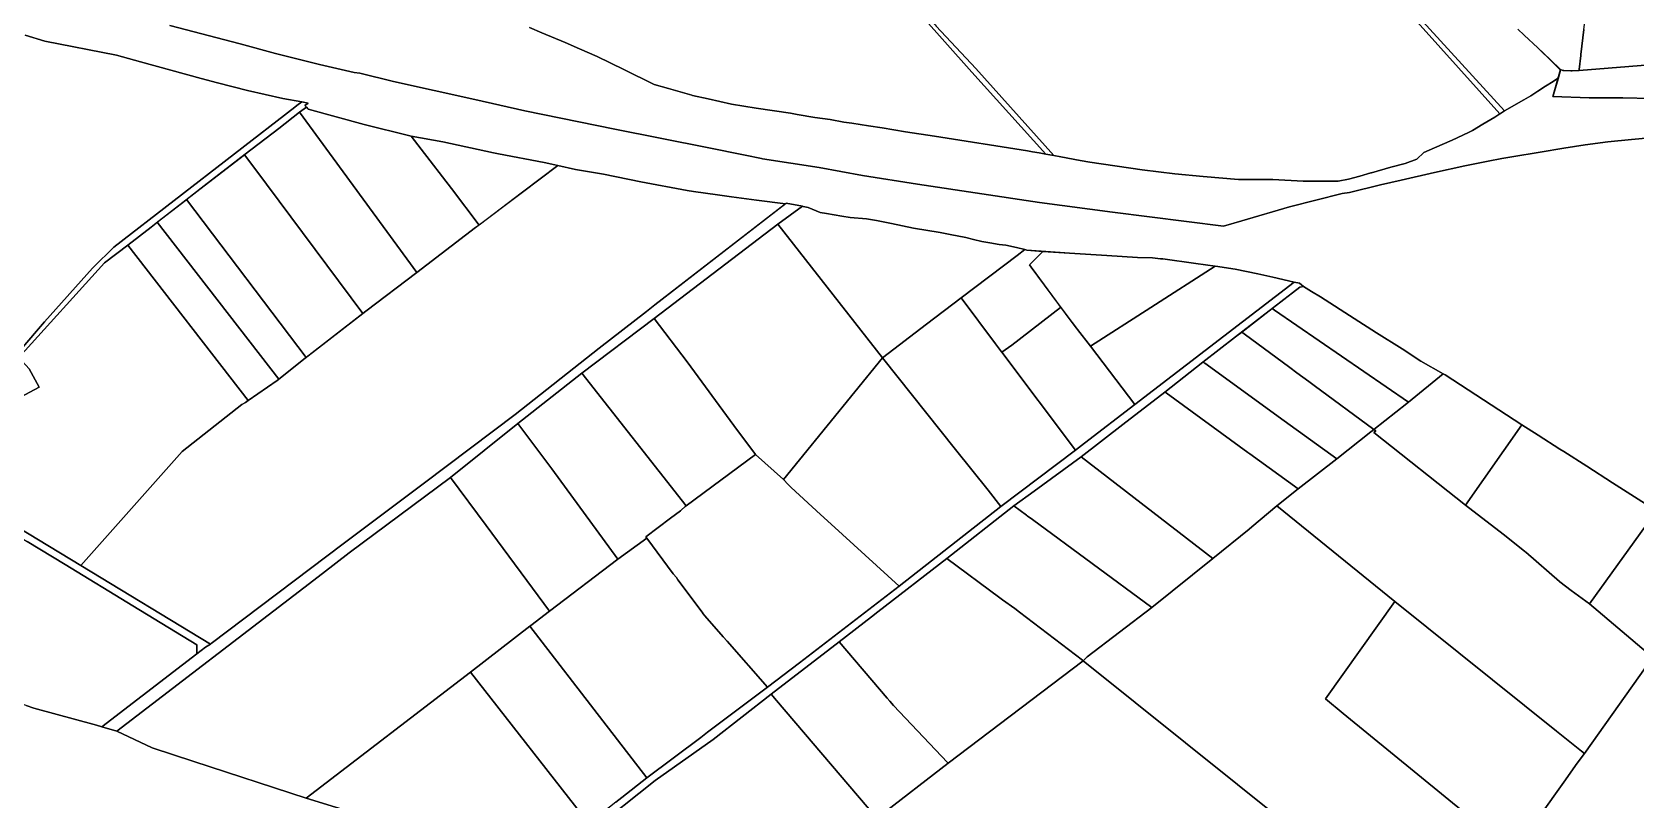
# Model space of a CAD drawing. Header units: metres. Extents: x 3 to 1005126, y 39 to 4383651.
# Drawn here: x 485917 to 487051, y 4369805 to 4370347 of the extents above; entities that cross this region are included whole.
import ezdxf

# ---------------------------------------------------------------- set-up
doc = ezdxf.new("R2010")
doc.units = ezdxf.units.M
doc.header["$MEASUREMENT"] = 0
doc.layers.add('TM_Llucmajor', color=7, linetype='Continuous')

msp = doc.modelspace()

# ---------------------------------------------------------------- linework, layer by layer
at = {"layer": 'TM_Llucmajor', "linetype": 'Continuous', "flags": 128}
for points in [[(486585.2, 4370704.4), (486574.1, 4370715.5), (486580.3, 4370716.4), (486740.8, 4370535.9), (486785.3, 4370486), (486844.1, 4370419.9), (486865.1, 4370395.6), (486866.5, 4370394), (486896.4, 4370359.5), (486897.8, 4370357.8), (486958, 4370291.8), (486955.1, 4370289.9), (486954.8, 4370289.7), (486883.9, 4370368.5), (486882.4, 4370370.3), (486713.7, 4370560.4), (486652.4, 4370631.8), (486651.8, 4370632.4), (486639.1, 4370646.1), (486586.3, 4370703.2), (486585.2, 4370704.4)], [(486385.3, 4370540.5), (486361.1, 4370567.3), (486363.4, 4370569.2), (486423.4, 4370502.8), (486520.2, 4370392.1), (486555.6, 4370352.5), (486556.3, 4370351.7), (486584.3, 4370321.6), (486639.6, 4370260.2), (486633.8, 4370261.2), (486581.5, 4370319.1), (486419.1, 4370501.7), (486415.8, 4370505.4), (486386.8, 4370538.9), (486386.6, 4370539.1), (486385.3, 4370540.5)], [(487010.7, 4370320.4), (487010.7, 4370321), (487011.9, 4370330.8), (487012, 4370331.7), (487014.2, 4370349.2), (487016.4, 4370367.1), (487022.8, 4370385.5), (487023.8, 4370388.4), (487027.5, 4370399.1), (487033.5, 4370416.9), (487040.7, 4370414.5), (487042.9, 4370421.1), (487043, 4370421.1), (487087.6, 4370405.6), (487093.5, 4370403.9), (487070.7, 4370337.7), (487070.6, 4370337.3), (487066.4, 4370324.7), (487010.7, 4370320.4)], [(486110.1, 4370295.6), (486111.2, 4370294.5), (486106.4, 4370290.8), (486091.6, 4370279.4), (486067.9, 4370261.1), (486039, 4370238.7), (486026, 4370228.7), (486004.9, 4370212.4), (486001.4, 4370209.7), (485984.9, 4370196.9), (485968.5, 4370184.3), (485907.8, 4370117.6), (485905.8, 4370119.7), (485908.6, 4370122.6), (485909.3, 4370123.2), (485926.1, 4370142.7), (485960, 4370180.6), (485960.6, 4370181.3), (485975.1, 4370195.5), (486103.1, 4370294.5), (486104.5, 4370295.5), (486107.9, 4370298.1), (486112.4, 4370297.3), (486110.1, 4370295.6)], [(486111.2, 4370294.5), (486112.5, 4370293), (486152.1, 4370282.2), (486184.3, 4370274.2), (486185.3, 4370274), (486192.3, 4370264.8), (486213.7, 4370236.8), (486233.2, 4370211.1), (486230.7, 4370209.3), (486189.2, 4370177.6), (486106.4, 4370290.8), (486111.2, 4370294.5)], [(486067.9, 4370261.1), (486091.6, 4370279.4), (486106.4, 4370290.8), (486189.2, 4370177.6), (486153.3, 4370150.3), (486151, 4370148.5), (486074.7, 4370251), (486067.4, 4370260.7), (486067.9, 4370261.1)], [(486185.3, 4370274), (486207.5, 4370269.9), (486243.5, 4370262.2), (486247, 4370261.4), (486279.3, 4370255.2), (486288.8, 4370253.1), (486263.9, 4370234.3), (486233.2, 4370211.1), (486213.7, 4370236.8), (486192.3, 4370264.8), (486185.3, 4370274)], [(486151, 4370148.5), (486110.9, 4370117.5), (486026.5, 4370229.1), (486039, 4370238.7), (486067.4, 4370260.7), (486074.7, 4370251), (486151, 4370148.5)], [(486449.8, 4370226.1), (486357.4, 4370154.8), (486351.5, 4370150.1), (486318.2, 4370124), (486258.7, 4370077.2), (486194.6, 4370028.9), (486137.2, 4369985.7), (486043.9, 4369915.3), (486043.3, 4369915), (485951.8, 4369970.4), (486023.4, 4370051.1), (486065.6, 4370084.2), (486068.2, 4370085.8), (486070, 4370087), (486090.4, 4370101.3), (486110.4, 4370117.1), (486153.3, 4370150.3), (486189.2, 4370177.6), (486230.7, 4370209.3), (486263.9, 4370234.3), (486288.8, 4370253.1), (486301.5, 4370250.3), (486321.2, 4370247.1), (486347.6, 4370241.6), (486380.2, 4370235.4), (486384.7, 4370234.8), (486401.8, 4370232.4), (486411.6, 4370231.1), (486429.4, 4370228.7), (486449.8, 4370226.1)], [(485977.1, 4369853.4), (485966.6, 4369856.6), (486023.6, 4369900.4), (486039.9, 4369912.8), (486043.3, 4369915), (486043.9, 4369915.3), (486137.2, 4369985.7), (486194.6, 4370028.9), (486258.7, 4370077.2), (486318.2, 4370124), (486351.5, 4370150.1), (486357.4, 4370154.8), (486450.3, 4370226.5), (486461.9, 4370224.4), (486444.4, 4370211.7), (486357, 4370145), (486305.9, 4370106.3), (486260.6, 4370070.8), (486213.1, 4370032.8), (486141.5, 4369979.4), (486122.5, 4369964.9), (486109.3, 4369954.7), (485977.1, 4369853.4)], [(486091.6, 4370102.2), (486005.8, 4370213.1), (486026, 4370228.7), (486026.5, 4370229.1), (486110.9, 4370117.5), (486110.4, 4370117.1), (486091.6, 4370102.2)], [(486518.3, 4370117.3), (486444.4, 4370211.7), (486461.9, 4370224.4), (486462.2, 4370224.3), (486465.9, 4370223.6), (486474.4, 4370219.9), (486478.9, 4370219.2), (486489.7, 4370217.4), (486495.6, 4370216.5), (486507, 4370215.5), (486514.1, 4370214.4), (486524.8, 4370212.2), (486540.3, 4370208.9), (486559.2, 4370205.7), (486566.2, 4370204.4), (486577.2, 4370202.3), (486582.8, 4370200.9), (486588.7, 4370199.4), (486594.3, 4370198.4), (486600.8, 4370197.3), (486605.6, 4370196.8), (486613.2, 4370195.2), (486618.9, 4370193.7), (486613.6, 4370189.5), (486574, 4370159.7), (486549.4, 4370141), (486518.3, 4370117.3)], [(486004.9, 4370212.4), (486005.8, 4370213.1), (486091.6, 4370102.2), (486090.4, 4370101.3), (486070, 4370087), (485984.9, 4370196.9), (486001.4, 4370209.7), (486004.9, 4370212.4)], [(486380.2, 4370114.4), (486357, 4370145), (486444.4, 4370211.7), (486518.3, 4370117.3), (486459.6, 4370045.2), (486448.3, 4370031.3), (486428.5, 4370049), (486413.4, 4370069.4), (486380.2, 4370114.4)], [(485984.9, 4370196.9), (486070, 4370087), (486068.2, 4370085.8), (486065.6, 4370084.2), (486023.4, 4370051.1), (485951.8, 4369970.4), (485853.9, 4370029.7), (485836.8, 4370034), (485862.6, 4370057.9), (485869.4, 4370064.2), (485869.3, 4370075.6), (485879.4, 4370073.7), (485922.2, 4370096.6), (485915.3, 4370109.4), (485907.8, 4370117.6), (485968.5, 4370184.3), (485984.9, 4370196.9)], [(486602.7, 4370121.2), (486602.5, 4370121.4), (486598.3, 4370127.2), (486574, 4370159.7), (486613.6, 4370189.5), (486618.9, 4370193.7), (486620.4, 4370193.4), (486631.7, 4370192.5), (486622.4, 4370182.9), (486623.5, 4370181.4), (486644.5, 4370152.9), (486644.2, 4370152.7), (486609.7, 4370126.1), (486602.7, 4370121.2)], [(486652.4, 4370142.3), (486623.5, 4370181.4), (486622.4, 4370182.9), (486631.7, 4370192.5), (486650.6, 4370191.1), (486676.9, 4370189.5), (486698.7, 4370188.2), (486709.3, 4370187.8), (486714.9, 4370187.3), (486716.5, 4370187.2), (486739.9, 4370183.9), (486753.5, 4370182), (486708.1, 4370152.9), (486665.3, 4370125.6), (486656.3, 4370137.3), (486655.6, 4370138.2), (486652.4, 4370142.3)], [(486696.7, 4370084.3), (486665.3, 4370125.6), (486708.1, 4370152.9), (486753.5, 4370182), (486755.3, 4370181.7), (486756.9, 4370181.5), (486767.6, 4370180), (486783.6, 4370176.7), (486794.2, 4370174.2), (486809.4, 4370170.7), (486696.7, 4370084.3)], [(486816, 4370167.7), (486821.6, 4370164.2), (486828, 4370160.4), (486851.8, 4370145.1), (486867.6, 4370135), (486885.7, 4370123.5), (486898.8, 4370115), (486914.7, 4370105.9), (486890.2, 4370086), (486795.4, 4370150.9), (486793.8, 4370152.1), (486813.4, 4370167.2), (486816, 4370167.7)], [(486570, 4370052.5), (486518.3, 4370117.3), (486549.4, 4370141), (486574, 4370159.7), (486598.3, 4370127.2), (486602.5, 4370121.4), (486602.7, 4370121.2), (486654.8, 4370051.9), (486602.1, 4370012.3), (486593.1, 4370023.7), (486570, 4370052.5)], [(486379.6, 4370012.6), (486305.9, 4370106.3), (486357, 4370145), (486380.2, 4370114.4), (486413.4, 4370069.4), (486428.5, 4370049), (486379.6, 4370012.6)], [(486609.7, 4370126.1), (486644.2, 4370152.7), (486644.5, 4370152.9), (486652.4, 4370142.3), (486655.6, 4370138.2), (486656.3, 4370137.3), (486665.3, 4370125.6), (486696.7, 4370084.3), (486661.2, 4370056.9), (486654.8, 4370051.9), (486602.7, 4370121.2), (486609.7, 4370126.1)], [(486795.4, 4370150.9), (486890.2, 4370086), (486888.9, 4370085), (486865.7, 4370066.6), (486823.6, 4370097.6), (486819.8, 4370100.5), (486811.3, 4370106.7), (486806.2, 4370110.5), (486774.1, 4370134.1), (486772.3, 4370135.5), (486793.8, 4370152.1), (486795.4, 4370150.9)], [(486768, 4370132.1), (486772.3, 4370135.5), (486774.1, 4370134.1), (486806.2, 4370110.5), (486811.3, 4370106.7), (486819.8, 4370100.5), (486823.6, 4370097.6), (486865.7, 4370066.6), (486863.6, 4370064.9), (486839.6, 4370045.8), (486802.3, 4370072.8), (486746.1, 4370113.4), (486744.9, 4370114.2), (486768, 4370132.1)], [(486451.7, 4370027.8), (486448.3, 4370031.3), (486459.6, 4370045.2), (486518.3, 4370117.3), (486570, 4370052.5), (486593.1, 4370023.7), (486602.1, 4370012.3), (486530.1, 4369955.9), (486482, 4369999.8), (486474.5, 4370006.6), (486453.8, 4370025.5), (486451.7, 4370027.8)], [(486812.2, 4370024.7), (486778, 4370049.4), (486776.5, 4370050.4), (486719, 4370092.4), (486717.9, 4370093.1), (486744.9, 4370114.2), (486744.9, 4370114.2), (486746.1, 4370113.4), (486802.3, 4370072.8), (486839.6, 4370045.8), (486812.2, 4370024.7)], [(486284.6, 4370038.9), (486260.6, 4370070.8), (486305.9, 4370106.3), (486379.6, 4370012.6), (486378.9, 4370012.1), (486376, 4370009.5), (486375.6, 4370009.2), (486368.6, 4370004), (486351, 4369990.8), (486351.8, 4369989.8), (486331.2, 4369974.9), (486284.6, 4370038.9)], [(486867.1, 4370065.6), (486865.7, 4370066.6), (486888.9, 4370085), (486890.2, 4370086), (486914.7, 4370105.9), (486916, 4370105.2), (486970.3, 4370069.8), (486930.4, 4370013.1), (486865.7, 4370064.4), (486867.1, 4370065.6)], [(486717.9, 4370093.1), (486719, 4370092.4), (486776.5, 4370050.4), (486778, 4370049.4), (486812.2, 4370024.7), (486797.2, 4370012.7), (486779.4, 4369997.9), (486777.5, 4369996.2), (486751.8, 4369975.5), (486658.8, 4370047.3), (486688.3, 4370070.1), (486688.3, 4370070.1), (486717.9, 4370093.1)], [(486238.2, 4369998.8), (486213.1, 4370032.8), (486260.6, 4370070.8), (486284.6, 4370038.9), (486331.2, 4369974.9), (486282.9, 4369938.2), (486238.2, 4369998.8)], [(486812.2, 4370024.7), (486839.6, 4370045.8), (486863.6, 4370064.9), (486865.7, 4370066.6), (486867.1, 4370065.6), (486865.7, 4370064.4), (486930.4, 4370013.1), (486957, 4369992.7), (486958, 4369991.9), (486972.5, 4369980.4), (486973.2, 4369979.9), (486996.8, 4369959.3), (486997.2, 4369959), (487005.2, 4369952.9), (487018.2, 4369943.3), (487061.3, 4369907), (487061.4, 4369906.9), (487062.8, 4369905.7), (487014.5, 4369837.7), (487012.5, 4369839.3), (486994.8, 4369853.5), (486880.4, 4369945.1), (486797.2, 4370012.7), (486812.2, 4370024.7)], [(486957, 4369992.7), (486930.4, 4370013.1), (486970.3, 4370069.8), (486981.8, 4370062.6), (486997.2, 4370052.8), (487000, 4370051.1), (487016.2, 4370040.8), (487034.3, 4370028.9), (487065.5, 4370009.2), (487018.2, 4369943.3), (487005.2, 4369952.9), (486997.2, 4369959), (486996.8, 4369959.3), (486973.2, 4369979.9), (486972.5, 4369980.4), (486958, 4369991.9), (486957, 4369992.7)], [(486351.8, 4369989.8), (486351, 4369990.8), (486368.6, 4370004), (486375.6, 4370009.2), (486376, 4370009.5), (486378.9, 4370012.1), (486379.6, 4370012.6), (486428.5, 4370049), (486448.3, 4370031.3), (486451.7, 4370027.8), (486453.8, 4370025.5), (486474.5, 4370006.6), (486482, 4369999.8), (486530.1, 4369955.9), (486459.8, 4369901.8), (486437.2, 4369884.5), (486408.6, 4369917), (486405.8, 4369920.2), (486392.8, 4369935), (486391.7, 4369936.4), (486390.8, 4369937.6), (486373.8, 4369960.3), (486372.7, 4369961.9), (486370.5, 4369964.7), (486351.8, 4369989.8)], [(486658.8, 4370047.3), (486751.8, 4369975.5), (486708.8, 4369940.8), (486624.4, 4370002.9), (486620.6, 4370005.7), (486620.2, 4370006), (486611.2, 4370012.7), (486625.5, 4370023.1), (486658.8, 4370047.3)], [(486002.1, 4369841.6), (485977.1, 4369853.4), (486109.3, 4369954.7), (486122.5, 4369964.9), (486141.5, 4369979.4), (486213.1, 4370032.8), (486238.2, 4369998.8), (486282.9, 4369938.2), (486269.8, 4369928.1), (486269.2, 4369927.7), (486227.1, 4369895.1), (486111.1, 4369806), (486031.6, 4369832), (486002.1, 4369841.6)], [(486662.6, 4369905.5), (486661.1, 4369904.1), (486660.2, 4369903.2), (486659.8, 4369903.5), (486615.1, 4369937.6), (486611.8, 4369940), (486603.2, 4369946.2), (486601.4, 4369947.6), (486563.9, 4369975.5), (486611.2, 4370012.7), (486620.2, 4370006), (486620.6, 4370005.7), (486624.4, 4370002.9), (486708.8, 4369940.8), (486663.1, 4369905.9), (486662.6, 4369905.5)], [(486915.2, 4369699), (486660.2, 4369903.2), (486661.1, 4369904.1), (486662.6, 4369905.5), (486663.1, 4369905.9), (486708.8, 4369940.8), (486751.8, 4369975.5), (486777.5, 4369996.2), (486779.4, 4369997.9), (486797.2, 4370012.7), (486880.4, 4369945.1), (486831.6, 4369876.2), (486844.1, 4369866), (486949.6, 4369779.6), (486964.4, 4369767.5), (486917.8, 4369701.8), (486915.5, 4369699.3), (486915.2, 4369699)], [(487061.3, 4369907), (487018.2, 4369943.3), (487065.5, 4370009.2), (487074.5, 4370003.5), (487084.4, 4369997.7), (487095.3, 4369992.3), (487118.3, 4369982.2), (487062.8, 4369905.7), (487061.4, 4369906.9), (487061.3, 4369907)], [(486033.7, 4369908.1), (486023.6, 4369900.4), (485966.6, 4369856.6), (485962.9, 4369857.6), (485918.6, 4369869.7), (485913, 4369871.6), (485840, 4369895.5), (485895.7, 4369979.7), (485896.2, 4369980.5), (485904.7, 4369992.9), (485913.8, 4369987.4), (485940.6, 4369971.1), (485988.5, 4369942), (486033.7, 4369914.4), (486033.7, 4369908.1)], [(486320.8, 4369860.7), (486269.2, 4369927.7), (486269.8, 4369928.1), (486282.9, 4369938.2), (486331.2, 4369974.9), (486351.8, 4369989.8), (486370.5, 4369964.7), (486372.7, 4369961.9), (486373.8, 4369960.3), (486390.8, 4369937.6), (486391.7, 4369936.4), (486392.8, 4369935), (486405.8, 4369920.2), (486408.6, 4369917), (486437.2, 4369884.5), (486394.8, 4369852.7), (486389.9, 4369849), (486351.9, 4369820.5), (486320.8, 4369860.7)], [(486659.8, 4369903.5), (486660.2, 4369903.2), (486564.7, 4369830.8), (486564.3, 4369831.2), (486526.1, 4369871.6), (486523.5, 4369874.6), (486521.6, 4369876.8), (486487.7, 4369916.5), (486510.5, 4369934.2), (486515.1, 4369937.8), (486563.9, 4369975.5), (486601.4, 4369947.6), (486603.2, 4369946.2), (486611.8, 4369940), (486615.1, 4369937.6), (486659.8, 4369903.5)], [(486964.4, 4369767.5), (486949.6, 4369779.6), (486844.1, 4369866), (486831.6, 4369876.2), (486880.4, 4369945.1), (486994.8, 4369853.5), (487012.5, 4369839.3), (487014.5, 4369837.7), (487009.5, 4369830.7), (487000, 4369817.4), (486983, 4369793.6), (486976.8, 4369784.9), (486964.4, 4369767.5)], [(486310.7, 4369788.2), (486227.1, 4369895.1), (486269.2, 4369927.7), (486320.8, 4369860.7), (486351.9, 4369820.5), (486334.1, 4369806.5), (486329.9, 4369803.2), (486310.7, 4369788.2)], [(486564.3, 4369831.2), (486564.7, 4369830.8), (486516, 4369793.2), (486514.4, 4369791.9), (486443.5, 4369875), (486439.6, 4369879.6), (486487.7, 4369916.5), (486521.6, 4369876.8), (486523.5, 4369874.6), (486526.1, 4369871.6), (486564.3, 4369831.2)], [(486256.1, 4369761.5), (486111.1, 4369806), (486227.1, 4369895.1), (486310.7, 4369788.2), (486312.8, 4369782.8), (486276.8, 4369755.9), (486256.1, 4369761.5)], [(486445.4, 4369735.8), (486412.4, 4369713), (486387, 4369719.2), (486277.9, 4369755.6), (486276.8, 4369755.9), (486312.8, 4369782.8), (486357.8, 4369818.5), (486398.7, 4369847.5), (486439.6, 4369879.6), (486443.5, 4369875), (486514.4, 4369791.9), (486484.6, 4369768.3), (486460.3, 4369749.1), (486447, 4369738.7), (486445.4, 4369735.8)]]:
    msp.add_lwpolyline(points, close=True, dxfattribs=at)
for points in [[(486419.1, 4370501.7), (486581.5, 4370319.1), (486633.8, 4370261.2), (486629, 4370262.1), (486624.5, 4370262.9), (486620.8, 4370263.6), (486555.1, 4370273.8), (486534.7, 4370277), (486518.1, 4370279.8), (486508.5, 4370281.3), (486496.7, 4370283), (486491.1, 4370283.9), (486481.3, 4370285.6), (486470.6, 4370287.2), (486458, 4370289.3), (486453.4, 4370290.1), (486429, 4370293.6), (486411.7, 4370296.6), (486395.1, 4370300.2), (486384.1, 4370302.6), (486383.5, 4370302.8), (486367.1, 4370307.5), (486357, 4370310.5), (486335.6, 4370320.9), (486316.6, 4370330.2), (486304.3, 4370335.6), (486294.1, 4370340.1), (486277.7, 4370347), (486268.8, 4370350.8)], [(486883.9, 4370368.5), (486954.8, 4370289.7), (486952, 4370287.9), (486951.1, 4370287.3), (486942.6, 4370282.4), (486935.4, 4370277.9), (486932.5, 4370276.6), (486921.1, 4370271.1), (486908.6, 4370265.7), (486901, 4370262.3), (486896, 4370257.6), (486887.9, 4370254.5), (486877.8, 4370251.9), (486864, 4370248), (486863.6, 4370247.9), (486855.7, 4370245.7), (486847.8, 4370243.4), (486840.5, 4370242.1), (486817.9, 4370242.1), (486815.8, 4370242.2), (486794.3, 4370243.2), (486770, 4370243.3), (486745.1, 4370245.5), (486724.9, 4370247.3), (486701.9, 4370250), (486665, 4370255.5), (486658.1, 4370256.8), (486644.5, 4370259.3), (486639.6, 4370260.2), (486584.3, 4370321.6), (486556.3, 4370351.7)], [(486014.7, 4370352.1), (486064.4, 4370339.2), (486089.4, 4370332.4), (486120.5, 4370324.6), (486145, 4370319), (486148.9, 4370318.3), (486172.7, 4370312.5), (486230.3, 4370299.7), (486265.5, 4370291.9), (486329.1, 4370278.8), (486394.5, 4370265.8), (486421.2, 4370260.5), (486432.9, 4370258.2), (486433.6, 4370257.9), (486453.5, 4370254.9), (486473.6, 4370251.8), (486504.3, 4370246.2), (486543.1, 4370240), (486629.4, 4370227), (486680.9, 4370220.1), (486759.4, 4370210.3), (486772.3, 4370214.1), (486806, 4370224), (486843.3, 4370233.3), (486848.5, 4370234.2), (486870.5, 4370239.6), (486884.9, 4370242.9), (486908.6, 4370248.2), (486930, 4370253), (486946.5, 4370256.2), (486956.1, 4370258), (486963.2, 4370259.4), (486983.2, 4370262.5), (486999.9, 4370265.5), (487015.1, 4370267.7), (487031, 4370269.9), (487047.9, 4370271.5), (487060.5, 4370272.6)], [(487060.5, 4370272.6), (487047.9, 4370271.5), (487031, 4370269.9), (487015.1, 4370267.7), (486999.9, 4370265.5), (486983.2, 4370262.5), (486963.2, 4370259.4), (486956.1, 4370258), (486946.5, 4370256.2), (486930, 4370253), (486908.6, 4370248.2), (486884.9, 4370242.9), (486870.5, 4370239.6), (486848.5, 4370234.2), (486843.3, 4370233.3), (486806, 4370224), (486772.3, 4370214.1), (486759.4, 4370210.3), (486680.9, 4370220.1), (486629.4, 4370227), (486543.1, 4370240), (486504.3, 4370246.2), (486473.6, 4370251.8), (486453.5, 4370254.9), (486433.6, 4370257.9), (486432.9, 4370258.2), (486421.2, 4370260.5), (486394.5, 4370265.8), (486329.1, 4370278.8), (486265.5, 4370291.9), (486230.3, 4370299.7), (486172.7, 4370312.5), (486148.9, 4370318.3), (486145, 4370319), (486120.5, 4370324.6), (486089.4, 4370332.4), (486064.4, 4370339.2), (486014.7, 4370352.1)], [(486268.8, 4370350.8), (486277.7, 4370347), (486294.1, 4370340.1), (486304.3, 4370335.6), (486316.6, 4370330.2), (486335.6, 4370320.9), (486357, 4370310.5), (486367.1, 4370307.5), (486383.5, 4370302.8), (486384.1, 4370302.6), (486395.1, 4370300.2), (486411.7, 4370296.6), (486429, 4370293.6), (486453.4, 4370290.1), (486458, 4370289.3), (486470.6, 4370287.2), (486481.3, 4370285.6), (486491.1, 4370283.9), (486496.7, 4370283), (486508.5, 4370281.3), (486518.1, 4370279.8), (486534.7, 4370277), (486555.1, 4370273.8), (486620.8, 4370263.6), (486624.5, 4370262.9), (486629, 4370262.1), (486633.8, 4370261.2), (486639.6, 4370260.2), (486644.5, 4370259.3), (486658.1, 4370256.8), (486665, 4370255.5), (486701.9, 4370250), (486724.9, 4370247.3), (486745.1, 4370245.5), (486770, 4370243.3), (486794.3, 4370243.2), (486815.8, 4370242.2), (486817.9, 4370242.1), (486840.5, 4370242.1), (486847.8, 4370243.4), (486855.7, 4370245.7), (486863.6, 4370247.9), (486864, 4370248), (486877.8, 4370251.9), (486887.9, 4370254.5), (486896, 4370257.6), (486901, 4370262.3), (486908.6, 4370265.7), (486921.1, 4370271.1), (486932.5, 4370276.6), (486935.4, 4370277.9), (486942.6, 4370282.4), (486951.1, 4370287.3), (486952, 4370287.9), (486954.8, 4370289.7), (486955.1, 4370289.9), (486958, 4370291.8), (486971.7, 4370299.6), (486976.6, 4370302.4), (486981.6, 4370305.7), (486986.9, 4370309.3), (486992.5, 4370312.5), (486996.1, 4370315.2), (486993.2, 4370305.1), (486992.5, 4370302.4), (486992.3, 4370301.9), (487017.9, 4370300.9), (487041.6, 4370300.9), (487061.6, 4370300.6)], [(486967.5, 4370349.6), (486972, 4370345.3), (486981.6, 4370336.2), (486985.7, 4370332.3), (486988.1, 4370330), (486997.6, 4370320.5), (486996.1, 4370315.4), (486996.1, 4370315.2), (486992.5, 4370312.5), (486986.9, 4370309.3), (486981.6, 4370305.7), (486976.6, 4370302.4), (486971.7, 4370299.6), (486958, 4370291.8), (486897.8, 4370357.8)], [(487014.2, 4370349.2), (487012, 4370331.7), (487011.9, 4370330.8), (487010.7, 4370321), (487010.7, 4370320.4), (487005.8, 4370320), (487005, 4370320), (486999.9, 4370320.2), (486999.2, 4370320.3), (486997.7, 4370320.9), (486997.7, 4370320.9), (486990.2, 4370328), (486981.6, 4370336.2), (486972, 4370345.3), (486967.5, 4370349.6)], [(485912.5, 4370345.3), (485926.2, 4370341), (485977, 4370331.1), (485993.8, 4370326.4), (486036.8, 4370314.6), (486048.4, 4370311.6), (486069.5, 4370306.2), (486094.4, 4370300.4), (486107.9, 4370298.1), (486104.5, 4370295.5), (486103.1, 4370294.5), (485975.1, 4370195.5), (485960.6, 4370181.3), (485960, 4370180.6), (485926.1, 4370142.7), (485909.3, 4370123.2)], [(487065.5, 4370009.2), (487034.3, 4370028.9), (487016.2, 4370040.8), (487000, 4370051.1), (486997.2, 4370052.8), (486981.8, 4370062.6), (486970.3, 4370069.8), (486916, 4370105.2), (486914.7, 4370105.9), (486898.8, 4370115), (486885.7, 4370123.5), (486867.6, 4370135), (486851.8, 4370145.1), (486828, 4370160.4), (486821.6, 4370164.2), (486816, 4370167.7), (486813.2, 4370169.9), (486809.4, 4370170.7), (486794.2, 4370174.2), (486783.6, 4370176.7), (486767.6, 4370180), (486756.9, 4370181.5), (486755.3, 4370181.7), (486753.5, 4370182), (486739.9, 4370183.9), (486716.5, 4370187.2), (486714.9, 4370187.3), (486709.3, 4370187.8), (486698.7, 4370188.2), (486676.9, 4370189.5), (486650.6, 4370191.1), (486620.4, 4370193.4), (486618.9, 4370193.7), (486613.2, 4370195.2), (486605.6, 4370196.8), (486600.8, 4370197.3), (486594.3, 4370198.4), (486588.7, 4370199.4), (486582.8, 4370200.9), (486577.2, 4370202.3), (486566.2, 4370204.4), (486559.2, 4370205.7), (486540.3, 4370208.9), (486524.8, 4370212.2), (486514.1, 4370214.4), (486507, 4370215.5), (486495.6, 4370216.5), (486489.7, 4370217.4), (486478.9, 4370219.2), (486474.4, 4370219.9), (486465.9, 4370223.6), (486462.2, 4370224.3), (486461.9, 4370224.4), (486450.3, 4370226.5), (486449.8, 4370226.1), (486429.4, 4370228.7), (486411.6, 4370231.1), (486401.8, 4370232.4), (486384.7, 4370234.8), (486380.2, 4370235.4), (486347.6, 4370241.6), (486321.2, 4370247.1), (486301.5, 4370250.3), (486288.8, 4370253.1), (486279.3, 4370255.2), (486247, 4370261.4), (486243.5, 4370262.2), (486207.5, 4370269.9), (486185.3, 4370274), (486184.3, 4370274.2), (486152.1, 4370282.2), (486112.5, 4370293), (486110.1, 4370295.6), (486112.4, 4370297.3), (486107.9, 4370298.1), (486094.4, 4370300.4), (486069.5, 4370306.2), (486048.4, 4370311.6), (486036.8, 4370314.6), (485993.8, 4370326.4), (485977, 4370331.1), (485926.2, 4370341), (485912.5, 4370345.3)], [(487061.6, 4370300.6), (487041.6, 4370300.9), (487017.9, 4370300.9), (486992.3, 4370301.9), (486997.7, 4370320.9), (486999.2, 4370320.3), (486999.9, 4370320.2), (487005, 4370320), (487005.8, 4370320), (487010.7, 4370320.4), (487066.4, 4370324.7)], [(486329.9, 4369803.2), (486334.1, 4369806.5), (486351.9, 4369820.5), (486389.9, 4369849), (486394.8, 4369852.7), (486437.2, 4369884.5), (486459.8, 4369901.8), (486530.1, 4369955.9), (486602.1, 4370012.3), (486654.8, 4370051.9), (486661.2, 4370056.9), (486696.7, 4370084.3), (486809.4, 4370170.7), (486813.2, 4370169.9), (486816, 4370167.7), (486813.4, 4370167.2), (486768, 4370132.1), (486768, 4370132.1), (486744.9, 4370114.2), (486744.9, 4370114.2), (486717.9, 4370093.1), (486688.3, 4370070.1), (486688.3, 4370070.1), (486658.8, 4370047.3), (486625.5, 4370023.1), (486611.2, 4370012.7), (486563.9, 4369975.5), (486515.1, 4369937.8), (486510.5, 4369934.2), (486487.7, 4369916.5), (486439.6, 4369879.6), (486398.7, 4369847.5), (486357.8, 4369818.5), (486312.8, 4369782.8)], [(485915.3, 4370109.4), (485922.2, 4370096.6), (485879.4, 4370073.7)], [(485853.9, 4370029.7), (485951.8, 4369970.4), (486043.3, 4369915), (486039.9, 4369912.8), (486039.9, 4369912.8), (486033.7, 4369908.1), (486033.7, 4369914.4), (485988.5, 4369942), (485940.6, 4369971.1), (485913.8, 4369987.4)], [(486516, 4369793.2), (486564.7, 4369830.8), (486660.2, 4369903.2), (486915.2, 4369699)], [(486983, 4369793.6), (487000, 4369817.4), (487009.5, 4369830.7), (487014.5, 4369837.7), (487062.8, 4369905.7), (487091.4, 4369881.7), (487096.9, 4369878.1), (487098.1, 4369877.3), (487116.1, 4369862.9), (487138.8, 4369844.9), (487139.7, 4369844.1), (487159.9, 4369825.8), (487181.6, 4369810.2), (487200.6, 4369796.6)], [(485913, 4369871.6), (485918.6, 4369869.7), (485962.9, 4369857.6), (485966.6, 4369856.6), (485977.1, 4369853.4), (486002.1, 4369841.6), (486031.6, 4369832), (486111.1, 4369806), (486256.1, 4369761.5)]]:
    msp.add_lwpolyline(points, dxfattribs=at)

doc.saveas('drawing.dxf')
